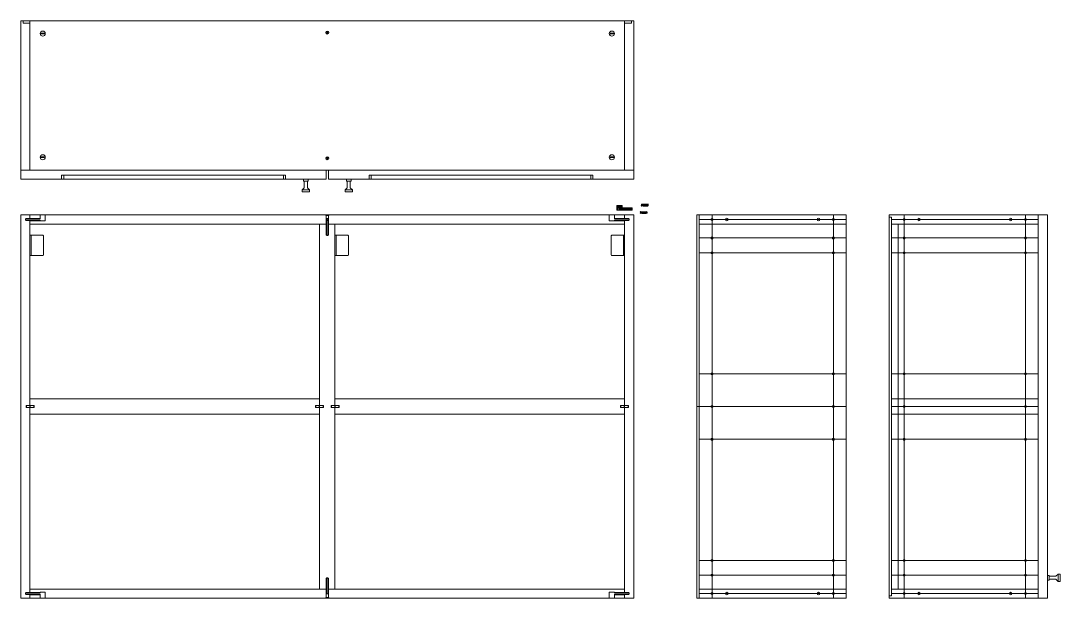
# Model space of a CAD drawing. Header units: centimetres. Extents: x -2268 to 4168, y -1681 to 1458.
# Drawn here: x -734.6 to -531.2, y 153.3 to 266.3 of the extents above; entities that cross this region are included whole.
import ezdxf

# ---------------------------------------------------------------- set-up
doc = ezdxf.new("R2010")
doc.units = ezdxf.units.CM
for name, color, linetype, lineweight in [('0_Num_Penna__6', 6, 'Continuous', 18), ('A-FURN_Num_Penna__251_Num_Penna__251_Num_Penna__2_Num_Penna__251_Num_Penna__251_Num_Penna__251_Num_Penna__251_Num_Penna__251_Num_Penna__251_Num_Penna__251_Num_Penna__251_Num_Penna__3_Num_Penna__3_Num_Penna__3_Num_Penna__3', 3, 'Continuous', 18), ('A-FURN_Num_Penna__252_Num_Penna__252_Num_Penna__3_Num_Penna__252_Num_Penna__252_Num_Penna__252_Num_Penna__252_Num_Penna__252_Num_Penna__252_Num_Penna__252_Num_Penna__252_Num_Penna__252_Num_Penna__252_Num_Penna__252_Num_Penna__3', 3, 'Continuous', 18), ('A-FURN_Num_Penna__252_Num_Penna__252_Num_Penna__3_Num_Penna__252_Num_Penna__252_Num_Penna__252_Num_Penna__252_Num_Penna__252_Num_Penna__252_Num_Penna__252_Num_Penna__252_Num_Penna__252_Num_Penna__252_Num_Penna__252_Num_Penna__5', 5, 'Continuous', 18), ('A-FURN_Num_Penna__252_Num_Penna__252_Num_Penna__3_Num_Penna__252_Num_Penna__252_Num_Penna__252_Num_Penna__252_Num_Penna__252_Num_Penna__252_Num_Penna__252_Num_Penna__252_Num_Penna__252_Num_Penna__252_Num_Penna__252_Num_Penna__6', 6, 'Continuous', 18), ('A-FURN_Num_Penna__252_Num_Penna__252_Num_Penna__3_Num_Penna__252_Num_Penna__252_Num_Penna__252_Num_Penna__252_Num_Penna__252_Num_Penna__252_Num_Penna__252_Num_Penna__252_Num_Penna__252_Num_Penna__252_Num_Penna__6_Num_Penna__6', 6, 'Continuous', 18), ('A-SECT-PATT_Num_Penna__6_Num_Penna__6_Num_Penna__6_Num_Penna__6_Num_Penna__6_Num_Penna__6_Num_Penna__6_Num_Penna__6_Num_Penna__6_Num_Penna__6_Num_Penna__6_Num_Penna__3_Num_Penna__3_Num_Penna__3', 3, 'Continuous', 18), ('A-SECT-PATT_Num_Penna__6_Num_Penna__6_Num_Penna__6_Num_Penna__6_Num_Penna__6_Num_Penna__6_Num_Penna__6_Num_Penna__6_Num_Penna__6_Num_Penna__6_Num_Penna__6_Num_Penna__6_Num_Penna__6_Num_Penna__6', 6, 'Continuous', 18), ('A-SECT-PATT_Num_Penna__6_Num_Penna__6_Num_Penna__6_Num_Penna__6_Num_Penna__6_Num_Penna__6_Num_Penna__6_Num_Penna__6_Num_Penna__6_Num_Penna__6_Num_Penna__6_Num_Penna__6_Num_Penna__6_Num_Penna__9', 9, 'Continuous', 18), ('INFO_Num_Penna__2_Num_Penna__2_Num_Penna__2_Num_Penna__2_Num_Penna__5', 5, 'Continuous', 18), ('PDF10_Solid Fills_Num_Penna__5_Num_Penna__5_Num_Penna__5_Num_Penna__5_Num_Penna__5_Num_Penna__5_Num_Penna__5_Num_Penna__5', 5, 'Continuous', 18), ('PDF16_Geometry_Num_Penna__5_Num_Penna__5_Num_Penna__5_Num_Penna__5_Num_Penna__5_Num_Penna__5_Num_Penna__5_Num_Penna__5_Num_Penna__5_Num_Penna__5_Num_Penna__5_Num_Penna__5_Num_Penna__5_Num_Penna__5', 5, 'Continuous', 18), ('PDF16_Geometry_Num_Penna__6_Num_Penna__6_Num_Penna__3_Num_Penna__3_Num_Penna__3_Num_Penna__3_Num_Penna__3_Num_Penna__3_Num_Penna__3_Num_Penna__3_Num_Penna__3_Num_Penna__3_Num_Penna__3_Num_Penna__3', 3, 'Continuous', 18), ('PDF16_Geometry_Num_Penna__6_Num_Penna__6_Num_Penna__6_Num_Penna__3_Num_Penna__3_Num_Penna__3_Num_Penna__3_Num_Penna__3_Num_Penna__9_Num_Penna__9_Num_Penna__9_Num_Penna__9_Num_Penna__9_Num_Penna__9', 9, 'Continuous', 18), ('PDF16_Geometry_Num_Penna__6_Num_Penna__6_Num_Penna__6_Num_Penna__6_Num_Penna__6_Num_Penna__6_Num_Penna__6_Num_Penna__6_Num_Penna__6_Num_Penna__6_Num_Penna__6_Num_Penna__6_Num_Penna__6_Num_Penna__6', 6, 'Continuous', 18), ('PDF22_Geometry_Num_Penna__1_Num_Penna__255_Num_Penna__3_Num_Penna__3_Num_Penna__3', 3, 'Continuous', 18), ('PDF22_Geometry_Num_Penna__1_Num_Penna__255_Num_Penna__3_Num_Penna__3_Num_Penna__6', 6, 'Continuous', 18), ('PDF22_Geometry_Num_Penna__1_Num_Penna__255_Num_Penna__5_Num_Penna__5_Num_Penna__5', 5, 'Continuous', 18), ('PDF2_Geometry_Num_Penna__7_Num_Penna__7_Num_Penna__7_Num_Penna__7_Num_Penna__7_Num_Penna__7_Num_Penna__7_Num_Penna__5', 5, 'Continuous', 18), ('PDF2_Geometry_Num_Penna__7_Num_Penna__7_Num_Penna__7_Num_Penna__7_Num_Penna__7_Num_Penna__7_Num_Penna__7_Num_Penna__6', 6, 'Continuous', 18), ('PDF_Geometry_Num_Penna__7_Num_Penna__7_Num_Penna__3_Num_Penna__6_Num_Penna__6_Num_Penna__6_Num_Penna__6_Num_Penna__6_Num_Penna__6_Num_Penna__6_Num_Penna__6_Num_Penna__6_Num_Penna__6_Num_Penna__6', 6, 'Continuous', 18), ('VITE_Num_Penna__5', 5, 'Continuous', 18), ('VITE_Num_Penna__6', 6, 'Continuous', 18), ('viti_Num_Penna__5', 5, 'Continuous', 18), ('viti_Num_Penna__6', 6, 'Continuous', 18)]:
    doc.layers.add(name, color=color, linetype=linetype, lineweight=lineweight)

msp = doc.modelspace()

# ---------------------------------------------------------------- linework, layer by layer
at = {"layer": '0_Num_Penna__6', "color": 6, "linetype": 'Continuous', "lineweight": 18}
for p, q in [((-617.9436, 229.7454), (-617.9436, 230.1927)), ((-616.9436, 230.1927), (-616.9436, 229.7177)), ((-730.8407, 227.6468), (-730.8407, 228.3183)), ((-729.8407, 227.1609), (-729.8407, 228.3183)), ((-619.4407, 227.1609), (-619.4407, 228.3183)), ((-618.4407, 227.6468), (-618.4407, 228.3183)), ((-617.9436, 229.2318), (-617.9436, 229.7454)), ((-616.9436, 229.2318), (-617.9436, 229.2318)), ((-614.9436, 229.7177), (-616.9436, 229.7177)), ((-732.8407, 227.6468), (-730.8407, 227.6468)), ((-730.8407, 227.1609), (-730.8407, 227.1897)), ((-730.8407, 227.1609), (-729.8407, 227.1609)), ((-618.4407, 227.1609), (-619.4407, 227.1609)), ((-616.4407, 227.6468), (-618.4407, 227.6468)), ((-618.4407, 227.1609), (-618.4407, 227.1897)), ((-732.8407, 153.9897), (-730.8407, 153.9897)), ((-730.8407, 154.4756), (-729.8407, 154.4756)), ((-730.8407, 154.4756), (-730.8407, 154.4468)), ((-730.8407, 153.9897), (-730.8407, 153.3183)), ((-729.8407, 154.4756), (-729.8407, 153.3183)), ((-618.4407, 154.4756), (-619.4407, 154.4756)), ((-619.4407, 154.4756), (-619.4407, 153.3183)), ((-618.4407, 154.4756), (-618.4407, 154.4468)), ((-616.4407, 153.9897), (-618.4407, 153.9897)), ((-618.4407, 153.9897), (-618.4407, 153.3183))]:
    msp.add_line(p, q, dxfattribs=at)
at = {"layer": 'A-FURN_Num_Penna__251_Num_Penna__251_Num_Penna__2_Num_Penna__251_Num_Penna__251_Num_Penna__251_Num_Penna__251_Num_Penna__251_Num_Penna__251_Num_Penna__251_Num_Penna__251_Num_Penna__3_Num_Penna__3_Num_Penna__3_Num_Penna__3', "color": 3, "linetype": 'Continuous', "lineweight": 18}
for p, q in [((-726.6407, 235.3183), (-726.2407, 235.3183)), ((-683.2407, 235.3183), (-682.8407, 235.3183)), ((-666.4407, 235.3183), (-666.0407, 235.3183)), ((-623.0407, 235.3183), (-622.6407, 235.3183))]:
    msp.add_line(p, q, dxfattribs=at)
at = {"layer": 'A-FURN_Num_Penna__252_Num_Penna__252_Num_Penna__3_Num_Penna__252_Num_Penna__252_Num_Penna__252_Num_Penna__252_Num_Penna__252_Num_Penna__252_Num_Penna__252_Num_Penna__252_Num_Penna__252_Num_Penna__252_Num_Penna__252_Num_Penna__3', "color": 3, "linetype": 'Continuous', "lineweight": 18}
for p, q in [((-674.3407, 227.6183), (-674.9407, 227.6183)), ((-674.3407, 227.2183), (-674.9407, 227.2183))]:
    msp.add_line(p, q, dxfattribs=at)
at = {"layer": 'A-FURN_Num_Penna__252_Num_Penna__252_Num_Penna__3_Num_Penna__252_Num_Penna__252_Num_Penna__252_Num_Penna__252_Num_Penna__252_Num_Penna__252_Num_Penna__252_Num_Penna__252_Num_Penna__252_Num_Penna__252_Num_Penna__252_Num_Penna__5', "color": 5, "linetype": 'Continuous', "lineweight": 18}
for p, q in [((-613.1178, 230.3819), (-613.1985, 230.1212)), ((-613.0912, 230.1212), (-613.0105, 230.3819)), ((-612.9825, 230.3819), (-613.0632, 230.1212)), ((-612.9559, 230.1212), (-612.8752, 230.3819)), ((-612.8473, 230.3819), (-612.9279, 230.1212)), ((-612.8206, 230.1212), (-612.7399, 230.3819)), ((-612.712, 230.3819), (-612.7926, 230.1212)), ((-612.6853, 230.1212), (-612.6046, 230.3819)), ((-612.5767, 230.3819), (-612.6573, 230.1212)), ((-612.5501, 230.1212), (-612.4694, 230.3819)), ((-612.4414, 230.3819), (-612.522, 230.1212)), ((-612.4148, 230.1212), (-612.3341, 230.3819)), ((-612.3061, 230.3819), (-612.3867, 230.1212)), ((-612.2795, 230.1212), (-612.1988, 230.3819)), ((-612.1708, 230.3819), (-612.2515, 230.1212)), ((-612.1442, 230.1212), (-612.0635, 230.3819)), ((-612.0355, 230.3819), (-612.1162, 230.1212)), ((-612.0089, 230.1212), (-611.9282, 230.3819)), ((-611.9002, 230.3819), (-611.9809, 230.1212)), ((-674.3407, 228.3183), (-674.9407, 228.3183)), ((-674.4351, 228.1983), (-674.8466, 228.1983)), ((-616.7867, 229.6224), (-616.7867, 229.3555)), ((-615.1005, 229.6224), (-615.1005, 229.3555)), ((-613.3525, 228.9027), (-613.4331, 228.642)), ((-613.3259, 228.642), (-613.2452, 228.9027)), ((-613.2172, 228.9027), (-613.2978, 228.642)), ((-613.1906, 228.642), (-613.1099, 228.9027)), ((-613.0819, 228.9027), (-613.1625, 228.642)), ((-613.0553, 228.642), (-612.9746, 228.9027)), ((-612.9466, 228.9027), (-613.0273, 228.642)), ((-612.92, 228.642), (-612.8393, 228.9027)), ((-612.8113, 228.9027), (-612.892, 228.642)), ((-612.7847, 228.642), (-612.704, 228.9027)), ((-612.676, 228.9027), (-612.7567, 228.642)), ((-612.6494, 228.642), (-612.5687, 228.9027)), ((-612.5408, 228.9027), (-612.6214, 228.642)), ((-612.5141, 228.642), (-612.4334, 228.9027)), ((-612.4055, 228.9027), (-612.4861, 228.642)), ((-612.3789, 228.642), (-612.2982, 228.9027)), ((-612.2702, 228.9027), (-612.3508, 228.642)), ((-612.2436, 228.642), (-612.1629, 228.9027)), ((-612.1349, 228.9027), (-612.2155, 228.642)), ((-732.8407, 227.6148), (-732.8407, 227.5485)), ((-732.8407, 227.2878), (-732.8407, 227.2217)), ((-674.4351, 227.477), (-674.8466, 227.477)), ((-674.7712, 227.2752), (-674.7711, 224.3896)), ((-674.5106, 224.3896), (-674.5106, 227.2751)), ((-616.4407, 227.6148), (-616.4407, 227.5485)), ((-616.4407, 227.2878), (-616.4407, 227.2217)), ((-674.5106, 224.3896), (-674.7711, 224.3896)), ((-674.7712, 154.3614), (-674.7711, 157.247)), ((-674.5106, 157.247), (-674.7711, 157.247)), ((-674.5106, 157.247), (-674.5106, 154.3614)), ((-732.8407, 154.3487), (-732.8407, 154.4148)), ((-732.8407, 154.0217), (-732.8407, 154.088)), ((-730.8407, 153.3183), (-729.8407, 153.3183)), ((-674.3407, 153.3183), (-674.9407, 153.3183)), ((-674.4351, 154.1595), (-674.8466, 154.1595)), ((-674.4351, 153.4382), (-674.8466, 153.4382)), ((-616.4407, 154.3487), (-616.4407, 154.4148)), ((-616.4407, 154.0217), (-616.4407, 154.088))]:
    msp.add_line(p, q, dxfattribs=at)
for centre in [(-596.442, 227.4183), (-578.492, 227.4183), (-558.8348, 227.4183), (-540.8848, 227.4183), (-596.442, 154.2183), (-578.492, 154.2183), (-558.8348, 154.2183), (-540.8848, 154.2183)]:
    msp.add_circle(centre, 0.25, dxfattribs=at)
at = {"layer": 'A-FURN_Num_Penna__252_Num_Penna__252_Num_Penna__3_Num_Penna__252_Num_Penna__252_Num_Penna__252_Num_Penna__252_Num_Penna__252_Num_Penna__252_Num_Penna__252_Num_Penna__252_Num_Penna__252_Num_Penna__252_Num_Penna__252_Num_Penna__6', "color": 6, "linetype": 'Continuous', "lineweight": 18}
for p, q in [((-613.1458, 230.3819), (-613.1253, 230.4482)), ((-613.103, 230.4298), (-613.1178, 230.3819)), ((-613.1117, 230.0549), (-613.0912, 230.1212)), ((-613.0632, 230.1212), (-613.0828, 230.0576)), ((-613.0105, 230.3819), (-612.99, 230.4482)), ((-612.9677, 230.4298), (-612.9825, 230.3819)), ((-612.9765, 230.0549), (-612.9559, 230.1212)), ((-612.9279, 230.1212), (-612.9476, 230.0575)), ((-612.8752, 230.3819), (-612.8547, 230.4482)), ((-612.8324, 230.4298), (-612.8473, 230.3819)), ((-612.8412, 230.0549), (-612.8206, 230.1212)), ((-612.7926, 230.1212), (-612.8123, 230.0576)), ((-611.8909, 230.0534), (-612.7881, 230.0534)), ((-611.8909, 230.0534), (-612.7881, 230.0534)), ((-612.7399, 230.3819), (-612.7194, 230.4482)), ((-612.7131, 230.5223), (-612.7131, 230.0226)), ((-611.8159, 230.2517), (-612.7131, 230.2517)), ((-612.6972, 230.4298), (-612.712, 230.3819)), ((-612.7059, 230.0549), (-612.6853, 230.1212)), ((-612.6573, 230.1212), (-612.677, 230.0576)), ((-611.7694, 230.4483), (-612.6666, 230.4483)), ((-612.6046, 230.3819), (-612.5841, 230.4482)), ((-612.5619, 230.4298), (-612.5767, 230.3819)), ((-612.5706, 230.0549), (-612.5501, 230.1212)), ((-612.522, 230.1212), (-612.5417, 230.0576)), ((-612.4694, 230.3819), (-612.4488, 230.4482)), ((-612.4266, 230.4298), (-612.4414, 230.3819)), ((-612.4353, 230.0549), (-612.4148, 230.1212)), ((-612.3867, 230.1212), (-612.4064, 230.0576)), ((-612.3341, 230.3819), (-612.3135, 230.4482)), ((-612.2913, 230.4298), (-612.3061, 230.3819)), ((-612.3, 230.0549), (-612.2795, 230.1212)), ((-612.2515, 230.1212), (-612.2711, 230.0576)), ((-612.1988, 230.3819), (-612.1782, 230.4482)), ((-612.156, 230.4298), (-612.1708, 230.3819)), ((-612.1647, 230.0549), (-612.1442, 230.1212)), ((-612.1162, 230.1212), (-612.1358, 230.0576)), ((-612.0635, 230.3819), (-612.043, 230.4482)), ((-612.0207, 230.4298), (-612.0355, 230.3819)), ((-612.0294, 230.0549), (-612.0089, 230.1212)), ((-611.9809, 230.1212), (-612.0006, 230.0576)), ((-611.9282, 230.3819), (-611.9077, 230.4483)), ((-611.8854, 230.4298), (-611.9002, 230.3819)), ((-674.9407, 228.1983), (-674.9407, 228.3183)), ((-674.9407, 228.1983), (-674.8466, 228.1983)), ((-674.8466, 228.1983), (-674.8466, 224.3896)), ((-674.4351, 228.1983), (-674.3407, 228.1983)), ((-674.4351, 228.1983), (-674.4351, 224.3896)), ((-674.3407, 228.3183), (-674.3407, 228.1983)), ((-616.9436, 229.2605), (-616.9436, 229.2318)), ((-613.3804, 228.9027), (-613.3599, 228.9691)), ((-613.3377, 228.9506), (-613.3525, 228.9027)), ((-613.3464, 228.5757), (-613.3259, 228.642)), ((-613.2978, 228.642), (-613.3175, 228.5784)), ((-613.2452, 228.9027), (-613.2246, 228.9691)), ((-613.2024, 228.9506), (-613.2172, 228.9027)), ((-613.2111, 228.5757), (-613.1906, 228.642)), ((-613.1625, 228.642), (-613.1822, 228.5784)), ((-613.1099, 228.9027), (-613.0893, 228.9691)), ((-613.0671, 228.9506), (-613.0819, 228.9027)), ((-613.0758, 228.5757), (-613.0553, 228.642)), ((-613.0273, 228.642), (-613.0469, 228.5784)), ((-612.9746, 228.9027), (-612.9541, 228.9691)), ((-612.9318, 228.9506), (-612.9466, 228.9027)), ((-612.9405, 228.5757), (-612.92, 228.642)), ((-612.892, 228.642), (-612.9117, 228.5784)), ((-612.8393, 228.9027), (-612.8188, 228.9691)), ((-612.7965, 228.9506), (-612.8113, 228.9027)), ((-612.8052, 228.5757), (-612.7847, 228.642)), ((-612.7567, 228.642), (-612.7764, 228.5784)), ((-612.704, 228.9027), (-612.6835, 228.9691)), ((-612.6612, 228.9506), (-612.676, 228.9027)), ((-612.67, 228.5757), (-612.6494, 228.642)), ((-612.6214, 228.642), (-612.6411, 228.5784)), ((-612.5687, 228.9027), (-612.5482, 228.9691)), ((-612.526, 228.9506), (-612.5408, 228.9027)), ((-612.5347, 228.5757), (-612.5141, 228.642)), ((-612.4861, 228.642), (-612.5058, 228.5784)), ((-612.4334, 228.9027), (-612.4129, 228.9691)), ((-612.3907, 228.9506), (-612.4055, 228.9027)), ((-612.3994, 228.5757), (-612.3789, 228.642)), ((-612.3508, 228.642), (-612.3705, 228.5784)), ((-612.2982, 228.9027), (-612.2776, 228.9691)), ((-612.2554, 228.9506), (-612.2702, 228.9027)), ((-612.2641, 228.5757), (-612.2436, 228.642)), ((-612.2155, 228.642), (-612.2352, 228.5784)), ((-612.1629, 228.9027), (-612.1423, 228.9691)), ((-612.1201, 228.9506), (-612.1349, 228.9027)), ((-732.8407, 227.6148), (-733.6711, 227.6149)), ((-733.6711, 227.6149), (-733.6711, 227.5485)), ((-733.6711, 227.2217), (-733.6711, 227.288)), ((-732.8407, 227.2217), (-733.6711, 227.2217)), ((-616.4407, 227.6148), (-615.6102, 227.6149)), ((-616.4407, 227.2217), (-615.6102, 227.2217)), ((-615.6102, 227.6149), (-615.6102, 227.5485)), ((-615.6102, 227.2217), (-615.6102, 227.288)), ((-674.7711, 224.3896), (-674.8466, 224.3896)), ((-674.4351, 224.3896), (-674.5106, 224.3896)), ((-674.7711, 157.247), (-674.8466, 157.247)), ((-674.8466, 153.4382), (-674.8466, 157.247)), ((-674.4351, 157.247), (-674.5106, 157.247)), ((-674.4351, 153.4382), (-674.4351, 157.247)), ((-732.8407, 154.4148), (-733.6711, 154.4149)), ((-733.6711, 154.4149), (-733.6711, 154.3485)), ((-733.6711, 154.0217), (-733.6711, 154.088)), ((-732.8407, 154.0217), (-733.6711, 154.0217)), ((-674.9407, 153.4382), (-674.8466, 153.4382)), ((-674.9407, 153.4382), (-674.9407, 153.3183)), ((-674.4351, 153.4382), (-674.3407, 153.4382)), ((-674.3407, 153.3183), (-674.3407, 153.4382)), ((-616.4407, 154.4148), (-615.6102, 154.4149)), ((-616.4407, 154.0217), (-615.6102, 154.0217)), ((-615.6102, 154.4149), (-615.6102, 154.3485)), ((-615.6102, 154.0217), (-615.6102, 154.088))]:
    msp.add_line(p, q, dxfattribs=at)
at = {"layer": 'A-FURN_Num_Penna__252_Num_Penna__252_Num_Penna__3_Num_Penna__252_Num_Penna__252_Num_Penna__252_Num_Penna__252_Num_Penna__252_Num_Penna__252_Num_Penna__252_Num_Penna__252_Num_Penna__252_Num_Penna__252_Num_Penna__6_Num_Penna__6', "color": 6, "linetype": 'Continuous', "lineweight": 18}
for p, q in [((-676.1407, 226.5183), (-676.1407, 191.0583)), ((-673.1407, 226.5183), (-673.1407, 191.0583)), ((-676.1407, 190.5783), (-676.1407, 155.1183)), ((-673.1407, 190.5783), (-673.1407, 155.1183))]:
    msp.add_line(p, q, dxfattribs=at)
at = {"layer": 'A-SECT-PATT_Num_Penna__6_Num_Penna__6_Num_Penna__6_Num_Penna__6_Num_Penna__6_Num_Penna__6_Num_Penna__6_Num_Penna__6_Num_Penna__6_Num_Penna__6_Num_Penna__6_Num_Penna__3_Num_Penna__3_Num_Penna__3', "color": 3, "linetype": 'Continuous', "lineweight": 18}
for p, q in [((-599.342, 228.3183), (-599.342, 153.3183)), ((-575.592, 228.3183), (-575.592, 153.3183)), ((-561.7348, 228.3183), (-561.7348, 153.3183)), ((-537.9848, 228.3183), (-537.9848, 153.3183))]:
    msp.add_line(p, q, dxfattribs=at)
at = {"layer": 'A-SECT-PATT_Num_Penna__6_Num_Penna__6_Num_Penna__6_Num_Penna__6_Num_Penna__6_Num_Penna__6_Num_Penna__6_Num_Penna__6_Num_Penna__6_Num_Penna__6_Num_Penna__6_Num_Penna__6_Num_Penna__6_Num_Penna__6', "color": 6, "linetype": 'Continuous', "lineweight": 18}
for p, q in [((-726.6407, 236.1183), (-726.6407, 235.3183)), ((-726.2407, 236.1183), (-726.2407, 235.3183)), ((-683.2407, 236.1183), (-683.2407, 235.3183)), ((-682.8407, 236.1183), (-682.8407, 235.3183)), ((-666.4407, 236.1183), (-666.4407, 235.3183)), ((-666.0407, 236.1183), (-666.0407, 235.3183)), ((-623.0407, 236.1183), (-623.0407, 235.3183)), ((-622.6407, 236.1183), (-622.6407, 235.3183)), ((-601.842, 228.3183), (-601.842, 153.3183)), ((-564.2348, 227.8683), (-564.2348, 153.7683))]:
    msp.add_line(p, q, dxfattribs=at)
at = {"layer": 'A-SECT-PATT_Num_Penna__6_Num_Penna__6_Num_Penna__6_Num_Penna__6_Num_Penna__6_Num_Penna__6_Num_Penna__6_Num_Penna__6_Num_Penna__6_Num_Penna__6_Num_Penna__6_Num_Penna__6_Num_Penna__6_Num_Penna__9', "color": 9, "linetype": 'Continuous', "lineweight": 18}
msp.add_line((-562.8848, 226.5183), (-562.8848, 155.1183), dxfattribs=at)
at = {"layer": 'INFO_Num_Penna__2_Num_Penna__2_Num_Penna__2_Num_Penna__2_Num_Penna__5', "color": 5, "linetype": 'Continuous', "lineweight": 18}
for p, q in [((-732.5739, 224.3686), (-732.8407, 224.3686)), ((-732.5907, 224.2283), (-732.5907, 220.5089)), ((-732.5739, 224.3686), (-730.3284, 224.3686)), ((-730.1988, 220.5089), (-730.1988, 224.2283)), ((-672.8739, 224.3686), (-673.1407, 224.3686)), ((-672.8907, 224.2283), (-672.8907, 220.5089)), ((-672.8739, 224.3686), (-670.6284, 224.3686)), ((-670.4988, 220.5089), (-670.4988, 224.2283)), ((-619.0826, 220.5089), (-619.0826, 224.2283)), ((-616.7075, 224.3686), (-618.953, 224.3686)), ((-616.7075, 224.3686), (-616.4407, 224.3686)), ((-616.6907, 224.2283), (-616.6907, 220.5089)), ((-732.8407, 220.3686), (-732.5739, 220.3686)), ((-732.5739, 220.3686), (-730.3284, 220.3686)), ((-673.1407, 220.3686), (-672.8739, 220.3686)), ((-672.8739, 220.3686), (-670.6284, 220.3686)), ((-616.7075, 220.3686), (-618.953, 220.3686)), ((-616.4407, 220.3686), (-616.7075, 220.3686))]:
    msp.add_line(p, q, dxfattribs=at)
for centre, start, end in [((-732.7326, 224.2272), 0.438313, 85.025899), ((-730.3407, 224.2272), 0.438313, 85.025899), ((-673.0326, 224.2272), 0.438313, 85.025899), ((-670.6407, 224.2272), 0.438313, 85.025899), ((-618.9407, 224.2272), 94.974101, 179.561687), ((-616.5488, 224.2272), 94.974101, 179.561687), ((-732.7326, 220.51), 274.974101, 359.561687), ((-730.3407, 220.51), 274.974101, 359.561687), ((-673.0326, 220.51), 274.974101, 359.561687), ((-670.6407, 220.51), 274.974101, 359.561687), ((-618.9407, 220.51), 180.438313, 265.025899), ((-616.5488, 220.51), 180.438313, 265.025899)]:
    msp.add_arc(centre, 0.1419, start, end, dxfattribs=at)
at = {"layer": 'PDF10_Solid Fills_Num_Penna__5_Num_Penna__5_Num_Penna__5_Num_Penna__5_Num_Penna__5_Num_Penna__5_Num_Penna__5_Num_Penna__5', "color": 5, "linetype": 'Continuous', "lineweight": 18}
for p, q in [((-730.0873, 263.8683), (-730.594, 263.8683)), ((-730.0873, 263.7683), (-730.594, 263.7683)), ((-674.7636, 264.0183), (-674.6962, 264.1183)), ((-674.7636, 264.0183), (-674.6962, 263.9183)), ((-674.6962, 264.1183), (-674.5851, 264.1183)), ((-674.6962, 263.9183), (-674.5851, 263.9183)), ((-674.5178, 264.0183), (-674.5851, 264.1183)), ((-674.5178, 264.0183), (-674.5851, 263.9183)), ((-619.194, 263.8683), (-618.6873, 263.8683)), ((-619.194, 263.7683), (-618.6873, 263.7683)), ((-730.0873, 239.6683), (-730.594, 239.6683)), ((-730.0873, 239.5683), (-730.594, 239.5683)), ((-674.7636, 239.4183), (-674.6962, 239.5183)), ((-674.7636, 239.4183), (-674.6962, 239.3183)), ((-674.6962, 239.5183), (-674.5851, 239.5183)), ((-674.6962, 239.3183), (-674.5851, 239.3183)), ((-674.5178, 239.4183), (-674.5851, 239.5183)), ((-674.5178, 239.4183), (-674.5851, 239.3183)), ((-619.194, 239.6683), (-618.6873, 239.6683)), ((-619.194, 239.5683), (-618.6873, 239.5683))]:
    msp.add_line(p, q, dxfattribs=at)
for centre, radius in [((-730.3407, 263.8183), 0.5), ((-674.6407, 264.0183), 0.3), ((-618.9407, 263.8183), 0.5), ((-730.3407, 239.6183), 0.5), ((-618.9407, 239.6183), 0.5), ((-674.6407, 239.4183), 0.3)]:
    msp.add_circle(centre, radius, dxfattribs=at)
for centre, start, end in [((-730.594, 263.8183), 90, 270), ((-730.0873, 263.8183), 270, 90), ((-619.194, 263.8183), 90, 270), ((-618.6873, 263.8183), 270, 90), ((-730.594, 239.6183), 90, 270), ((-730.0873, 239.6183), 270, 90), ((-619.194, 239.6183), 90, 270), ((-618.6873, 239.6183), 270, 90)]:
    msp.add_arc(centre, 0.05, start, end, dxfattribs=at)
at = {"layer": 'PDF16_Geometry_Num_Penna__5_Num_Penna__5_Num_Penna__5_Num_Penna__5_Num_Penna__5_Num_Penna__5_Num_Penna__5_Num_Penna__5_Num_Penna__5_Num_Penna__5_Num_Penna__5_Num_Penna__5_Num_Penna__5_Num_Penna__5', "color": 5, "linetype": 'Continuous', "lineweight": 18}
for p, q in [((-678.3942, 235.3183), (-679.2898, 235.3183)), ((-679.2898, 234.9528), (-679.2898, 235.3183)), ((-678.3942, 234.9528), (-679.2898, 234.9528)), ((-679.1413, 233.6454), (-679.1413, 234.8043)), ((-678.5427, 233.6454), (-678.5427, 234.8043)), ((-678.3942, 234.9528), (-678.3942, 235.3183)), ((-669.9942, 235.3183), (-670.8898, 235.3183)), ((-670.8898, 234.9528), (-670.8898, 235.3183)), ((-669.9942, 234.9528), (-670.8898, 234.9528)), ((-670.7413, 233.6454), (-670.7413, 234.8043)), ((-670.1427, 233.6454), (-670.1427, 234.8043)), ((-669.9942, 234.9528), (-669.9942, 235.3183)), ((-679.542, 233.2094), (-679.1413, 233.6454)), ((-678.142, 233.2094), (-679.542, 233.2094)), ((-679.542, 232.8183), (-679.542, 233.2094)), ((-678.142, 232.8183), (-679.542, 232.8183)), ((-678.142, 233.2094), (-678.5427, 233.6454)), ((-678.142, 232.8183), (-678.142, 233.2094)), ((-671.142, 233.2094), (-670.7413, 233.6454)), ((-669.742, 233.2094), (-671.142, 233.2094)), ((-671.142, 232.8183), (-671.142, 233.2094)), ((-669.742, 232.8183), (-671.142, 232.8183)), ((-669.742, 233.2094), (-670.1427, 233.6454)), ((-669.742, 232.8183), (-669.742, 233.2094)), ((-533.3194, 157.7661), (-533.6848, 157.7661)), ((-533.6848, 157.7661), (-533.6848, 156.8705)), ((-533.3194, 156.8705), (-533.6848, 156.8705)), ((-533.3194, 157.7661), (-533.3194, 156.8705)), ((-532.012, 157.6176), (-533.1709, 157.6176)), ((-532.012, 157.0189), (-533.1709, 157.0189)), ((-531.576, 158.0183), (-532.012, 157.6176)), ((-531.576, 156.6183), (-532.012, 157.0189)), ((-531.1848, 158.0183), (-531.576, 158.0183)), ((-531.576, 158.0183), (-531.576, 156.6183)), ((-531.1848, 158.0183), (-531.1848, 156.6183)), ((-531.1848, 156.6183), (-531.576, 156.6183))]:
    msp.add_line(p, q, dxfattribs=at)
for centre, start, end in [((-679.2898, 234.8043), 0, 90), ((-678.3942, 234.8043), 90, 180), ((-670.8898, 234.8043), 0, 90), ((-669.9942, 234.8043), 90, 180), ((-533.1709, 157.7661), 180, 270), ((-533.1709, 156.8705), 90, 180)]:
    msp.add_arc(centre, 0.1485, start, end, dxfattribs=at)
at = {"layer": 'PDF16_Geometry_Num_Penna__6_Num_Penna__6_Num_Penna__3_Num_Penna__3_Num_Penna__3_Num_Penna__3_Num_Penna__3_Num_Penna__3_Num_Penna__3_Num_Penna__3_Num_Penna__3_Num_Penna__3_Num_Penna__3_Num_Penna__3', "color": 3, "linetype": 'Continuous', "lineweight": 18}
for p, q in [((-734.1907, 266.3183), (-732.8407, 266.3183)), ((-616.4407, 266.3183), (-615.0907, 266.3183))]:
    msp.add_line(p, q, dxfattribs=at)
at = {"layer": 'PDF16_Geometry_Num_Penna__6_Num_Penna__6_Num_Penna__6_Num_Penna__3_Num_Penna__3_Num_Penna__3_Num_Penna__3_Num_Penna__3_Num_Penna__9_Num_Penna__9_Num_Penna__9_Num_Penna__9_Num_Penna__9_Num_Penna__9', "color": 9, "linetype": 'Continuous', "lineweight": 18}
for p, q in [((-601.842, 227.4183), (-573.092, 227.4183)), ((-601.842, 226.5183), (-573.092, 226.5183)), ((-564.2348, 227.4183), (-535.4848, 227.4183)), ((-601.842, 223.8183), (-573.092, 223.8183)), ((-564.2348, 223.8183), (-535.4848, 223.8183)), ((-601.842, 220.9183), (-573.092, 220.9183)), ((-564.2348, 220.9183), (-535.4848, 220.9183)), ((-601.842, 160.7183), (-573.092, 160.7183)), ((-564.2348, 160.7183), (-535.4848, 160.7183)), ((-601.842, 157.8183), (-573.092, 157.8183)), ((-564.2348, 157.8183), (-535.4848, 157.8183)), ((-601.842, 155.1183), (-573.092, 155.1183)), ((-601.842, 154.2183), (-573.092, 154.2183)), ((-564.2348, 154.2183), (-535.4848, 154.2183))]:
    msp.add_line(p, q, dxfattribs=at)
at = {"layer": 'PDF16_Geometry_Num_Penna__6_Num_Penna__6_Num_Penna__6_Num_Penna__6_Num_Penna__6_Num_Penna__6_Num_Penna__6_Num_Penna__6_Num_Penna__6_Num_Penna__6_Num_Penna__6_Num_Penna__6_Num_Penna__6_Num_Penna__6', "color": 6, "linetype": 'Continuous', "lineweight": 18}
for p, q in [((-734.6407, 266.3183), (-734.1907, 266.3183)), ((-734.6407, 266.3183), (-734.6407, 235.3183)), ((-734.1907, 266.3183), (-734.1907, 265.8683)), ((-734.1907, 265.8683), (-732.8407, 265.8683)), ((-732.8407, 266.3183), (-732.8407, 237.1183)), ((-732.8407, 266.3183), (-616.4407, 266.3183)), ((-616.4407, 266.3183), (-616.4407, 237.1183)), ((-615.0907, 265.8683), (-616.4407, 265.8683)), ((-615.0907, 266.3183), (-615.0907, 265.8683)), ((-615.0907, 266.3183), (-614.6407, 266.3183)), ((-614.6407, 266.3183), (-614.6407, 235.3183)), ((-734.6407, 237.1183), (-614.6407, 237.1183)), ((-726.6407, 236.1183), (-682.8407, 236.1183)), ((-674.8407, 235.3183), (-674.8407, 237.1183)), ((-674.4407, 235.3183), (-674.4407, 237.1183)), ((-666.4407, 236.1183), (-622.6407, 236.1183)), ((-734.6407, 235.3183), (-726.6407, 235.3183)), ((-726.2407, 235.3183), (-683.2407, 235.3183)), ((-682.8407, 235.3183), (-674.8407, 235.3183)), ((-674.4407, 235.3183), (-666.4407, 235.3183)), ((-666.0407, 235.3183), (-623.0407, 235.3183)), ((-622.6407, 235.3183), (-614.6407, 235.3183)), ((-734.6407, 228.3183), (-734.6407, 153.3183)), ((-734.6407, 228.3183), (-619.4407, 228.3183)), ((-732.8407, 228.3183), (-732.8407, 227.6148)), ((-618.4407, 228.3183), (-614.6407, 228.3183)), ((-614.6407, 228.3183), (-614.6407, 153.3183)), ((-602.292, 153.3183), (-602.292, 228.3183)), ((-602.292, 228.3183), (-573.092, 228.3183)), ((-573.092, 228.3183), (-573.092, 153.3183)), ((-564.6848, 153.7683), (-564.6848, 228.3183)), ((-564.6848, 228.3183), (-533.6848, 228.3183)), ((-564.6848, 227.8683), (-564.6848, 228.3183)), ((-535.4848, 228.3183), (-535.4848, 153.3183)), ((-533.6848, 228.3183), (-533.6848, 153.3183)), ((-732.8407, 227.6468), (-732.8407, 227.6148)), ((-732.8407, 227.2217), (-732.8407, 191.0583)), ((-732.8407, 226.5183), (-674.8466, 226.5183)), ((-674.4351, 226.5183), (-616.4407, 226.5183)), ((-616.4407, 227.6468), (-616.4407, 227.6148)), ((-616.4407, 227.2217), (-616.4407, 227.1897)), ((-616.4407, 226.5183), (-616.4407, 191.0583)), ((-564.6848, 227.8683), (-564.2348, 227.8683)), ((-564.2348, 226.5183), (-535.4848, 226.5183)), ((-732.8407, 190.5783), (-732.8407, 154.4148)), ((-616.4407, 190.5783), (-616.4407, 154.4148)), ((-732.8407, 155.1183), (-674.8466, 155.1183)), ((-674.4351, 155.1183), (-616.4407, 155.1183)), ((-564.2348, 155.1183), (-535.4848, 155.1183)), ((-564.2348, 153.7683), (-564.2348, 155.1183)), ((-734.6407, 153.3183), (-730.8407, 153.3183)), ((-732.8407, 153.9897), (-732.8407, 154.0217)), ((-732.8407, 154.0217), (-732.8407, 153.3183)), ((-729.8407, 153.3183), (-619.4407, 153.3183)), ((-618.4407, 153.3183), (-614.6407, 153.3183)), ((-616.4407, 153.9897), (-616.4407, 154.0217)), ((-616.4407, 153.9897), (-616.4407, 153.3183)), ((-602.292, 153.3183), (-573.092, 153.3183)), ((-564.6848, 153.3183), (-564.6848, 153.7683)), ((-564.6848, 153.7683), (-564.2348, 153.7683)), ((-564.6848, 153.3183), (-533.6848, 153.3183))]:
    msp.add_line(p, q, dxfattribs=at)
at = {"layer": 'PDF22_Geometry_Num_Penna__1_Num_Penna__255_Num_Penna__3_Num_Penna__3_Num_Penna__3', "color": 3, "linetype": 'Continuous', "lineweight": 18}
for p, q in [((-573.092, 197.2183), (-601.842, 197.2183)), ((-535.4848, 197.2183), (-564.2348, 197.2183)), ((-573.092, 190.8183), (-602.292, 190.8183)), ((-535.4848, 190.8183), (-564.2348, 190.8183)), ((-573.092, 184.4183), (-601.842, 184.4183)), ((-535.4848, 184.4183), (-564.2348, 184.4183))]:
    msp.add_line(p, q, dxfattribs=at)
at = {"layer": 'PDF22_Geometry_Num_Penna__1_Num_Penna__255_Num_Penna__3_Num_Penna__3_Num_Penna__6', "color": 6, "linetype": 'Continuous', "lineweight": 18}
for p, q in [((-676.1407, 192.3183), (-732.8407, 192.3183)), ((-616.4407, 192.3183), (-673.1407, 192.3183)), ((-535.4848, 192.3183), (-564.2348, 192.3183)), ((-676.1407, 189.3183), (-732.8407, 189.3183)), ((-616.4407, 189.3183), (-673.1407, 189.3183)), ((-535.4848, 189.3183), (-564.2348, 189.3183))]:
    msp.add_line(p, q, dxfattribs=at)
at = {"layer": 'PDF22_Geometry_Num_Penna__1_Num_Penna__255_Num_Penna__5_Num_Penna__5_Num_Penna__5', "color": 5, "linetype": 'Continuous', "lineweight": 18}
for centre in [(-599.342, 227.4183), (-575.592, 227.4183), (-561.7348, 227.4183), (-537.9848, 227.4183), (-599.342, 223.8183), (-575.592, 223.8183), (-561.7348, 223.8183), (-537.9848, 223.8183), (-599.342, 220.9183), (-575.592, 220.9183), (-561.7348, 220.9183), (-537.9848, 220.9183), (-599.342, 197.2183), (-575.592, 197.2183), (-561.7348, 197.2183), (-537.9848, 197.2183), (-599.342, 190.8183), (-575.592, 190.8183), (-561.7348, 190.8183), (-537.9848, 190.8183), (-599.342, 184.4183), (-575.592, 184.4183), (-561.7348, 184.4183), (-537.9848, 184.4183), (-599.342, 160.7183), (-575.592, 160.7183), (-561.7348, 160.7183), (-537.9848, 160.7183), (-599.342, 157.8183), (-575.592, 157.8183), (-561.7348, 157.8183), (-537.9848, 157.8183), (-599.342, 154.2183), (-575.592, 154.2183), (-561.7348, 154.2183), (-537.9848, 154.2183)]:
    msp.add_circle(centre, 0.2, dxfattribs=at)
at = {"layer": 'PDF2_Geometry_Num_Penna__7_Num_Penna__7_Num_Penna__7_Num_Penna__7_Num_Penna__7_Num_Penna__7_Num_Penna__7_Num_Penna__5', "color": 5, "linetype": 'Continuous', "lineweight": 18, "flags": 128}
for points in [[(-674.8466, 227.477), (-674.8466, 228.1983)], [(-730.8407, 227.5485), (-733.6711, 227.5485)], [(-733.6711, 227.2878), (-730.8407, 227.2878)], [(-674.8466, 227.4769), (-674.7712, 227.2752)], [(-674.4351, 227.477), (-674.5106, 227.2751)], [(-618.4407, 227.5485), (-615.6102, 227.5485)], [(-615.6102, 227.2878), (-618.4407, 227.2878)], [(-733.6711, 154.3487), (-730.8407, 154.3487)], [(-730.8407, 154.088), (-733.6711, 154.088)], [(-674.8466, 154.1596), (-674.7712, 154.3614)], [(-674.8466, 154.1595), (-674.8466, 153.4382)], [(-674.4351, 154.1595), (-674.5106, 154.3614)], [(-615.6102, 154.3487), (-618.4407, 154.3487)], [(-618.4407, 154.088), (-615.6102, 154.088)]]:
    msp.add_lwpolyline(points, dxfattribs=at)
at = {"layer": 'PDF2_Geometry_Num_Penna__7_Num_Penna__7_Num_Penna__7_Num_Penna__7_Num_Penna__7_Num_Penna__7_Num_Penna__7_Num_Penna__6', "color": 6, "linetype": 'Continuous', "lineweight": 18, "flags": 128}
for points in [[(-613.0912, 230.1212), (-613.1985, 230.1212)], [(-613.1178, 230.3819), (-613.0105, 230.3819)], [(-612.9559, 230.1212), (-613.0632, 230.1212)], [(-612.9825, 230.3819), (-612.8752, 230.3819)], [(-612.8206, 230.1212), (-612.9279, 230.1212)], [(-612.8473, 230.3819), (-612.7399, 230.3819)], [(-612.6853, 230.1212), (-612.7926, 230.1212)], [(-612.712, 230.3819), (-612.6046, 230.3819)], [(-612.5501, 230.1212), (-612.6573, 230.1212)], [(-612.5767, 230.3819), (-612.4694, 230.3819)], [(-612.4148, 230.1212), (-612.522, 230.1212)], [(-612.4414, 230.3819), (-612.3341, 230.3819)], [(-612.2795, 230.1212), (-612.3867, 230.1212)], [(-612.3061, 230.3819), (-612.1988, 230.3819)], [(-612.1442, 230.1212), (-612.2515, 230.1212)], [(-612.1708, 230.3819), (-612.0635, 230.3819)], [(-612.0089, 230.1212), (-612.1162, 230.1212)], [(-612.0355, 230.3819), (-611.9282, 230.3819)], [(-613.3259, 228.642), (-613.4331, 228.642)], [(-613.3525, 228.9027), (-613.2452, 228.9027)], [(-613.1906, 228.642), (-613.2978, 228.642)], [(-613.2172, 228.9027), (-613.1099, 228.9027)], [(-613.0553, 228.642), (-613.1625, 228.642)], [(-613.0819, 228.9027), (-612.9746, 228.9027)], [(-612.92, 228.642), (-613.0273, 228.642)], [(-612.9466, 228.9027), (-612.8393, 228.9027)], [(-612.7847, 228.642), (-612.892, 228.642)], [(-612.8113, 228.9027), (-612.704, 228.9027)], [(-612.6494, 228.642), (-612.7567, 228.642)], [(-612.676, 228.9027), (-612.5687, 228.9027)], [(-612.5141, 228.642), (-612.6214, 228.642)], [(-612.5408, 228.9027), (-612.4334, 228.9027)], [(-612.3789, 228.642), (-612.4861, 228.642)], [(-612.4055, 228.9027), (-612.2982, 228.9027)], [(-612.2436, 228.642), (-612.3508, 228.642)], [(-612.2702, 228.9027), (-612.1629, 228.9027)]]:
    msp.add_lwpolyline(points, dxfattribs=at)
for points in [[(-613.1253, 230.4482, -0.19894035), (-613.103, 230.4298)], [(-613.0828, 230.0576, -0.19871582), (-613.1117, 230.0549)], [(-612.99, 230.4482, -0.19900669), (-612.9677, 230.4298)], [(-612.9476, 230.0576, -0.19962767), (-612.9765, 230.0549)], [(-612.8547, 230.4482, -0.19889842), (-612.8324, 230.4298)], [(-612.8123, 230.0576, -0.19851381), (-612.8412, 230.0549)], [(-612.7194, 230.4482, -0.19895428), (-612.6972, 230.4298)], [(-612.677, 230.0576, -0.19928094), (-612.7059, 230.0549)], [(-612.5841, 230.4482, -0.19894035), (-612.5619, 230.4298)], [(-612.5417, 230.0576, -0.19871582), (-612.5706, 230.0549)], [(-612.4488, 230.4482, -0.19900669), (-612.4266, 230.4298)], [(-612.4064, 230.0576, -0.19962767), (-612.4353, 230.0549)], [(-612.3135, 230.4482, -0.19889842), (-612.2913, 230.4298)], [(-612.2711, 230.0576, -0.19851381), (-612.3, 230.0549)], [(-612.1782, 230.4482, -0.19895428), (-612.156, 230.4298)], [(-612.1359, 230.0576, -0.19928094), (-612.1647, 230.0549)], [(-612.043, 230.4482, -0.19894035), (-612.0207, 230.4298)], [(-612.0006, 230.0576, -0.19871582), (-612.0294, 230.0549)], [(-611.9002, 230.3819), (-611.8705, 230.3819, -0.19953036), (-611.8536, 230.3749, -0.11687713), (-611.8296, 230.3361, -0.16288803), (-611.8296, 230.1672, -0.11683184), (-611.8536, 230.1282, -0.19841798), (-611.8705, 230.1212), (-611.9809, 230.1212)], [(-611.9077, 230.4483, -0.19900669), (-611.8854, 230.4298)], [(-613.3599, 228.9691, -0.19894035), (-613.3377, 228.9506)], [(-613.3175, 228.5784, -0.19871582), (-613.3464, 228.5757)], [(-613.2246, 228.9691, -0.19900669), (-613.2024, 228.9506)], [(-613.1822, 228.5784, -0.19962767), (-613.2111, 228.5757)], [(-613.0893, 228.9691, -0.19889842), (-613.0671, 228.9506)], [(-613.0469, 228.5784, -0.19851381), (-613.0758, 228.5757)], [(-612.9541, 228.9691, -0.19895428), (-612.9318, 228.9506)], [(-612.9117, 228.5784, -0.19928094), (-612.9405, 228.5757)], [(-612.8188, 228.9691, -0.19894035), (-612.7965, 228.9506)], [(-612.7764, 228.5784, -0.19871582), (-612.8052, 228.5757)], [(-612.6835, 228.9691, -0.19900669), (-612.6612, 228.9506)], [(-612.6411, 228.5784, -0.19962767), (-612.67, 228.5757)], [(-612.5482, 228.9691, -0.19889842), (-612.526, 228.9506)], [(-612.5058, 228.5784, -0.19851381), (-612.5347, 228.5757)], [(-612.4129, 228.9691, -0.19895428), (-612.3907, 228.9506)], [(-612.3705, 228.5784, -0.19928094), (-612.3994, 228.5757)], [(-612.2776, 228.9691, -0.19894035), (-612.2554, 228.9506)], [(-612.2352, 228.5784, -0.19871582), (-612.2641, 228.5757)], [(-612.1349, 228.9027), (-612.1051, 228.9027, -0.19953036), (-612.0882, 228.8957, -0.11687713), (-612.0643, 228.857, -0.16288803), (-612.0643, 228.688, -0.11683184), (-612.0882, 228.649, -0.19841798), (-612.1051, 228.642), (-612.2155, 228.642)], [(-612.1423, 228.9691, -0.19900669), (-612.1201, 228.9506)], [(-733.6711, 227.5485), (-733.6861, 227.5485, 0.19953036), (-733.703, 227.5415, 0.11687713), (-733.7269, 227.5027, 0.16288803), (-733.7269, 227.3338, 0.11683184), (-733.703, 227.2948, 0.19841798), (-733.6861, 227.2878), (-733.6711, 227.2878)], [(-615.6102, 227.5485), (-615.5953, 227.5485, -0.19953036), (-615.5784, 227.5415, -0.11687713), (-615.5545, 227.5027, -0.16288803), (-615.5545, 227.3338, -0.11683184), (-615.5784, 227.2948, -0.19841798), (-615.5953, 227.2878), (-615.6102, 227.2878)], [(-674.5105, 224.3896), (-674.5105, 224.3728, -0.19953036), (-674.5175, 224.356, -0.11687713), (-674.5562, 224.332, -0.16288803), (-674.7251, 224.332, -0.11683184), (-674.7641, 224.3559, -0.19841798), (-674.7711, 224.3728), (-674.7711, 224.3896)], [(-674.5105, 157.247), (-674.5105, 157.2637, 0.19953036), (-674.5175, 157.2806, 0.11687713), (-674.5562, 157.3045, 0.16288803), (-674.7251, 157.3045, 0.11683184), (-674.7641, 157.2806, 0.19841798), (-674.7711, 157.2637), (-674.7711, 157.247)], [(-733.6711, 154.088), (-733.6861, 154.088, -0.19953036), (-733.703, 154.095, -0.11687713), (-733.7269, 154.1338, -0.16288803), (-733.7269, 154.3027, -0.11683184), (-733.703, 154.3417, -0.19841798), (-733.6861, 154.3487), (-733.6711, 154.3487)], [(-615.6102, 154.088), (-615.5953, 154.088, 0.19953036), (-615.5784, 154.095, 0.11687713), (-615.5545, 154.1338, 0.16288803), (-615.5545, 154.3027, 0.11683184), (-615.5784, 154.3417, 0.19841798), (-615.5953, 154.3487), (-615.6102, 154.3487)]]:
    msp.add_lwpolyline(points, format="xyb", dxfattribs=at)
at = {"layer": 'PDF_Geometry_Num_Penna__7_Num_Penna__7_Num_Penna__3_Num_Penna__6_Num_Penna__6_Num_Penna__6_Num_Penna__6_Num_Penna__6_Num_Penna__6_Num_Penna__6_Num_Penna__6_Num_Penna__6_Num_Penna__6_Num_Penna__6', "color": 6, "linetype": 'Continuous', "lineweight": 18}
for p, q in [((-616.4407, 228.3183), (-616.4407, 227.6468)), ((-616.4407, 227.1897), (-616.4407, 226.5183))]:
    msp.add_line(p, q, dxfattribs=at)
at = {"layer": 'VITE_Num_Penna__5', "color": 5, "linetype": 'Continuous', "lineweight": 18}
for p, q in [((-617.5797, 230.1246), (-617.9436, 230.1246)), ((-617.794, 230.1246), (-617.794, 229.7454)), ((-617.5797, 229.7454), (-617.5797, 230.1246)), ((-616.9436, 230.1246), (-617.5457, 230.1246)), ((-617.5457, 229.7454), (-617.5457, 230.1246)), ((-617.4776, 230.0489), (-617.4776, 229.8211)), ((-617.1477, 230.0489), (-617.4776, 230.0489)), ((-617.1477, 230.0489), (-617.1477, 229.8211)), ((-617.0933, 230.1246), (-617.0933, 229.7454)), ((-730.8407, 228.3183), (-729.8407, 228.3183)), ((-618.4407, 228.3183), (-619.4407, 228.3183)), ((-617.5797, 229.7454), (-617.9436, 229.7454)), ((-616.9436, 229.6671), (-617.6239, 229.6671)), ((-616.9436, 229.31), (-617.6239, 229.31)), ((-616.9436, 229.7454), (-617.5457, 229.7454)), ((-617.1477, 229.8211), (-617.4776, 229.8211)), ((-617.4538, 229.31), (-617.4538, 229.6671)), ((-617.4538, 229.6671), (-617.2838, 229.6671)), ((-617.4538, 229.31), (-617.2838, 229.31)), ((-617.2838, 229.6671), (-617.2838, 229.31)), ((-617.2838, 229.5566), (-616.9436, 229.5566)), ((-617.2838, 229.4205), (-616.9436, 229.4205)), ((-617.0933, 229.6671), (-617.0933, 229.5566)), ((-617.0933, 229.4205), (-617.0933, 229.31)), ((-616.9436, 229.7177), (-616.9436, 229.2605)), ((-616.7867, 229.6224), (-616.9436, 229.7177)), ((-616.7867, 229.3555), (-616.9436, 229.2605)), ((-616.883, 229.6808), (-614.9983, 229.6845)), ((-615.0085, 229.2998), (-616.88, 229.299)), ((-616.7879, 229.3548), (-615.1005, 229.3556)), ((-616.7867, 229.6224), (-615.1005, 229.6225)), ((-615.1005, 229.5653), (-616.7867, 229.5653)), ((-616.7867, 229.4129), (-615.0982, 229.4129)), ((-615.1005, 229.6224), (-614.9436, 229.7177)), ((-615.1005, 229.3555), (-614.9436, 229.2605)), ((-614.9436, 229.7177), (-614.9436, 229.2605)), ((-730.8407, 227.6468), (-730.8407, 227.5485)), ((-730.8407, 227.2878), (-730.8407, 227.1897)), ((-618.4407, 227.6468), (-618.4407, 227.5485)), ((-618.4407, 227.2878), (-618.4407, 227.1897)), ((-730.8407, 154.3487), (-730.8407, 154.4468)), ((-730.8407, 153.9897), (-730.8407, 154.088)), ((-618.4407, 153.3183), (-619.4407, 153.3183)), ((-618.4407, 154.3487), (-618.4407, 154.4468)), ((-618.4407, 153.9897), (-618.4407, 154.088))]:
    msp.add_line(p, q, dxfattribs=at)
msp.add_arc((-617.6239, 229.4886), 0.1786, 90, 270, dxfattribs=at)
at = {"layer": 'VITE_Num_Penna__6', "color": 6, "linetype": 'Continuous', "lineweight": 18}
for p, q in [((-616.9436, 230.1927), (-617.9436, 230.1927)), ((-616.9436, 229.2605), (-614.9436, 229.2605)), ((-730.8407, 227.1897), (-732.8407, 227.1897)), ((-618.4407, 227.1897), (-616.4407, 227.1897)), ((-730.8407, 154.4468), (-732.8407, 154.4468)), ((-618.4407, 154.4468), (-616.4407, 154.4468))]:
    msp.add_line(p, q, dxfattribs=at)
at = {"layer": 'viti_Num_Penna__5', "color": 5, "linetype": 'Continuous', "lineweight": 18}
for p, q in [((-733.5407, 191.0183), (-733.5407, 190.6183)), ((-732.8407, 191.0183), (-732.8407, 190.6183)), ((-732.774, 191.0183), (-732.774, 190.6183)), ((-732.074, 191.0183), (-732.074, 190.6183)), ((-676.9074, 191.0183), (-676.9074, 190.6183)), ((-676.2074, 191.0183), (-676.2074, 190.6183)), ((-676.1407, 191.0183), (-676.1407, 190.6183)), ((-675.4407, 191.0183), (-675.4407, 190.6183)), ((-673.8407, 191.0183), (-673.8407, 190.6183)), ((-673.1407, 191.0183), (-673.1407, 190.6183)), ((-673.074, 191.0183), (-673.074, 190.6183)), ((-672.374, 191.0183), (-672.374, 190.6183)), ((-617.2074, 191.0183), (-617.2074, 190.6183)), ((-616.5074, 191.0183), (-616.5074, 190.6183)), ((-616.4407, 191.0183), (-616.4407, 190.6183)), ((-615.7407, 191.0183), (-615.7407, 190.6183))]:
    msp.add_line(p, q, dxfattribs=at)
at = {"layer": 'viti_Num_Penna__6', "color": 6, "linetype": 'Continuous', "lineweight": 18}
for p, q in [((-733.6074, 190.9783), (-733.5407, 191.0183)), ((-733.6074, 190.9783), (-733.6074, 190.6583)), ((-733.6074, 190.6583), (-733.5407, 190.6183)), ((-733.5407, 191.0183), (-732.8407, 191.0183)), ((-733.5407, 190.6183), (-732.8407, 190.6183)), ((-732.8407, 191.0583), (-732.774, 191.0583)), ((-732.8407, 191.0583), (-732.8407, 191.0183)), ((-732.8407, 190.6183), (-732.8407, 190.5783)), ((-732.8407, 190.5783), (-732.774, 190.5783)), ((-732.774, 191.0583), (-732.774, 191.0183)), ((-732.774, 191.0183), (-732.074, 191.0183)), ((-732.774, 190.6183), (-732.074, 190.6183)), ((-732.774, 190.6183), (-732.774, 190.5783)), ((-732.0074, 190.9783), (-732.074, 191.0183)), ((-732.0074, 190.6583), (-732.074, 190.6183)), ((-732.0074, 190.9783), (-732.0074, 190.6583)), ((-676.974, 190.9783), (-676.9074, 191.0183)), ((-676.974, 190.9783), (-676.974, 190.6583)), ((-676.974, 190.6583), (-676.9074, 190.6183)), ((-676.9074, 191.0183), (-676.2074, 191.0183)), ((-676.9074, 190.6183), (-676.2074, 190.6183)), ((-676.2074, 191.0583), (-676.2074, 191.0183)), ((-676.2074, 191.0583), (-676.1407, 191.0583)), ((-676.2074, 190.6183), (-676.2074, 190.5783)), ((-676.2074, 190.5783), (-676.1407, 190.5783)), ((-676.1407, 191.0583), (-676.1407, 191.0183)), ((-676.1407, 191.0183), (-675.4407, 191.0183)), ((-676.1407, 190.6183), (-675.4407, 190.6183)), ((-676.1407, 190.6183), (-676.1407, 190.5783)), ((-675.374, 190.9783), (-675.4407, 191.0183)), ((-675.374, 190.6583), (-675.4407, 190.6183)), ((-675.374, 190.9783), (-675.374, 190.6583)), ((-673.9074, 190.9783), (-673.8407, 191.0183)), ((-673.9074, 190.9783), (-673.9074, 190.6583)), ((-673.9074, 190.6583), (-673.8407, 190.6183)), ((-673.8407, 191.0183), (-673.1407, 191.0183)), ((-673.8407, 190.6183), (-673.1407, 190.6183)), ((-673.1407, 191.0583), (-673.1407, 191.0183)), ((-673.1407, 191.0583), (-673.074, 191.0583)), ((-673.1407, 190.6183), (-673.1407, 190.5783)), ((-673.1407, 190.5783), (-673.074, 190.5783)), ((-673.074, 191.0583), (-673.074, 191.0183)), ((-673.074, 191.0183), (-672.374, 191.0183)), ((-673.074, 190.6183), (-672.374, 190.6183)), ((-673.074, 190.6183), (-673.074, 190.5783)), ((-672.3074, 190.9783), (-672.374, 191.0183)), ((-672.3074, 190.6583), (-672.374, 190.6183)), ((-672.3074, 190.9783), (-672.3074, 190.6583)), ((-617.274, 190.9783), (-617.2074, 191.0183)), ((-617.274, 190.9783), (-617.274, 190.6583)), ((-617.274, 190.6583), (-617.2074, 190.6183)), ((-617.2074, 191.0183), (-616.5074, 191.0183)), ((-617.2074, 190.6183), (-616.5074, 190.6183)), ((-616.5074, 191.0583), (-616.5074, 191.0183)), ((-616.5074, 191.0583), (-616.4407, 191.0583)), ((-616.5074, 190.6183), (-616.5074, 190.5783)), ((-616.5074, 190.5783), (-616.4407, 190.5783)), ((-616.4407, 191.0583), (-616.4407, 191.0183)), ((-616.4407, 191.0183), (-615.7407, 191.0183)), ((-616.4407, 190.6183), (-615.7407, 190.6183)), ((-616.4407, 190.6183), (-616.4407, 190.5783)), ((-615.674, 190.9783), (-615.7407, 191.0183)), ((-615.674, 190.6583), (-615.7407, 190.6183)), ((-615.674, 190.9783), (-615.674, 190.6583))]:
    msp.add_line(p, q, dxfattribs=at)

doc.saveas('drawing.dxf')
